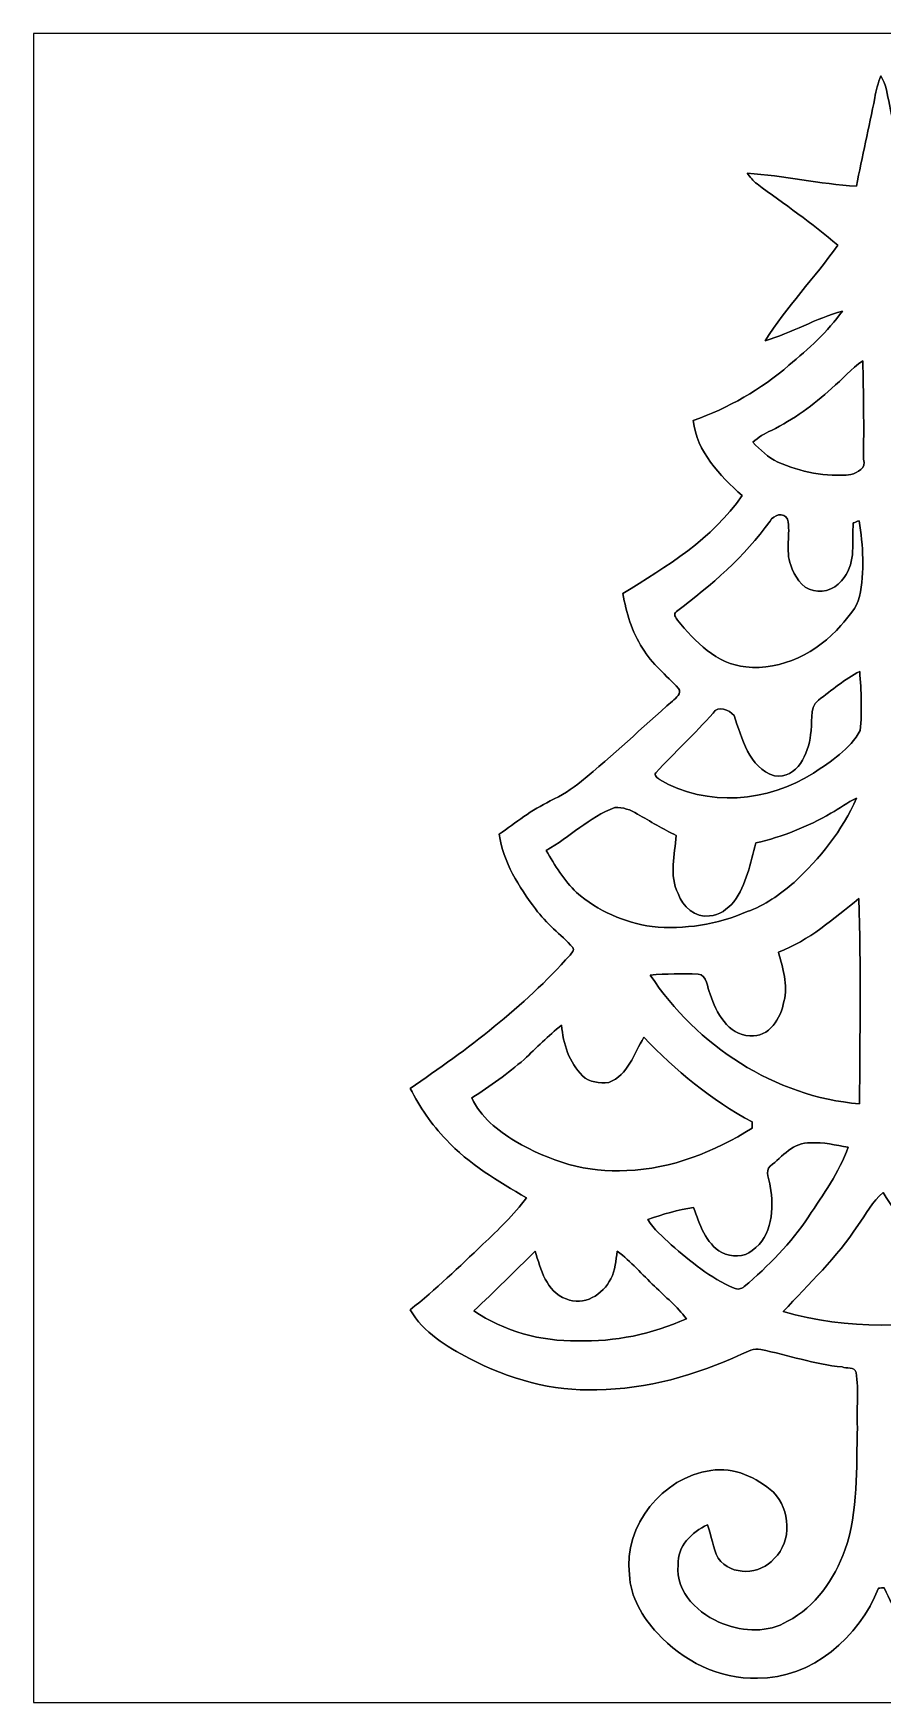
# Model space of a CAD drawing. Header units: centimetres. Extents: x -16.8 to 16.8, y -16.7 to 16.7.
# Drawn here: x -16.77 to 0.19, y -16.67 to 16.67 of the extents above; entities that cross this region are included whole.
import ezdxf

# ---------------------------------------------------------------- set-up
doc = ezdxf.new("R2010")
doc.units = ezdxf.units.CM
doc.header["$MEASUREMENT"] = 0
doc.layers.add('Layer 1', color=7, linetype='Continuous')

msp = doc.modelspace()

# ---------------------------------------------------------------- linework, layer by layer
at = {"layer": 'Layer 1', "color": 7}
for points, knots in [([(-16.77458, 16.66875), (-16.77458, 16.66875), (16.77458, 16.66875), (16.77458, 16.66875), (16.77458, 16.66875), (16.77458, 16.66875), (16.77458, -16.66875), (16.77458, -16.66875), (16.77458, -16.66875), (16.77458, -16.66875), (-16.77458, -16.66875), (-16.77458, -16.66875), (-16.77458, -16.66875), (-16.77458, -16.66875), (-16.77458, 16.66875), (-16.77458, 16.66875), (-16.77458, 16.66875), (-16.77458, 16.66875), (-16.77458, 16.66875), (-16.77458, 16.66875)], [0, 0, 0, 0, 0.16666667, 0.16666667, 0.16666667, 0.16666667, 0.33333333, 0.33333333, 0.33333333, 0.33333333, 0.5, 0.5, 0.5, 0.5, 0.66666667, 0.66666667, 0.66666667, 0.66666667, 1, 1, 1, 1]), ([(0.15028, 15.82173), (0.09772, 15.6785), (0.05891, 15.53034), (0.0321, 15.38005), (0.0321, 15.38005), (-0.08643, 14.79127), (-0.21661, 14.2046), (-0.33584, 13.61581), (-0.33584, 13.61581), (-1.06574, 13.65991), (-1.78435, 13.82924), (-2.51531, 13.87651), (-2.51531, 13.87651), (-2.45851, 13.79784), (-2.39783, 13.72094), (-2.31987, 13.66202), (-2.31987, 13.66202), (-1.77588, 13.26303), (-1.22273, 12.87498), (-0.70591, 12.44106), (-0.70591, 12.44106), (-1.16981, 11.78877), (-1.72791, 11.20422), (-2.15865, 10.52901), (-2.15865, 10.52901), (-1.62807, 10.6867), (-1.14476, 10.97386), (-0.61278, 11.12414), (-0.61278, 11.12414), (-0.90981, 10.70963), (-1.29046, 10.36532), (-1.68169, 10.04217), (-1.68169, 10.04217), (-2.24084, 9.55569), (-2.8956, 9.18633), (-3.59269, 8.93727), (-3.59269, 8.93727), (-3.52425, 8.30862), (-3.06564, 7.83837), (-2.61691, 7.44044), (-2.61691, 7.44044), (-3.21381, 6.57401), (-4.12256, 6.01804), (-5.00239, 5.48146), (-5.00239, 5.48146), (-4.92407, 5.10117), (-4.82706, 4.71629), (-4.60446, 4.39138), (-4.60446, 4.39138), (-4.42701, 4.07353), (-4.12962, 3.85339), (-3.89114, 3.58775), (-3.89114, 3.58775), (-3.81, 3.48544), (-3.94123, 3.40007), (-4.00579, 3.33481), (-4.00579, 3.33481), (-4.61821, 2.80741), (-5.19677, 2.24049), (-5.82824, 1.73496), (-5.82824, 1.73496), (-6.01839, 1.57656), (-6.23006, 1.44533), (-6.45336, 1.33914), (-6.45336, 1.33914), (-6.81814, 1.15958), (-7.14022, 0.90911), (-7.47007, 0.67416), (-7.47007, 0.67416), (-7.38999, 0.11571), (-7.07813, -0.37712), (-6.74476, -0.8188), (-6.74476, -0.8188), (-6.53203, -1.10808), (-6.2417, -1.32503), (-5.99934, -1.58715), (-5.99934, -1.58715), (-5.95559, -1.64465), (-6.02721, -1.69369), (-6.05578, -1.73884), (-6.05578, -1.73884), (-6.979, -2.78165), (-8.10225, -3.62162), (-9.24842, -4.40196), (-9.24842, -4.40196), (-9.0551, -4.77202), (-8.82227, -5.1248), (-8.52911, -5.42466), (-8.52911, -5.42466), (-8.07438, -5.91361), (-7.49512, -6.25757), (-6.9215, -6.58777), (-6.9215, -6.58777), (-7.18749, -6.91938), (-7.48101, -7.22877), (-7.79639, -7.51417), (-7.79639, -7.51417), (-8.26558, -7.96607), (-8.73901, -8.41516), (-9.24736, -8.82332), (-9.24736, -8.82332), (-8.98525, -9.27911), (-8.51888, -9.55887), (-8.06485, -9.79558), (-8.06485, -9.79558), (-7.28627, -10.20974), (-6.40609, -10.45069), (-5.52062, -10.42141), (-5.52062, -10.42141), (-4.51767, -10.41153), (-3.5366, -10.13001), (-2.63243, -9.70915), (-2.63243, -9.70915), (-2.51178, -9.65588), (-2.38231, -9.58462), (-2.24578, -9.61566), (-2.24578, -9.61566), (-1.70145, -9.72608), (-1.17263, -9.91376), (-0.6163, -9.96527), (-0.6163, -9.96527), (-0.54892, -10.00231), (-0.3616, -9.95362), (-0.3429, -10.07604), (-0.3429, -10.07604), (-0.28152, -10.43799), (-0.33584, -10.80523), (-0.31468, -11.16965), (-0.31468, -11.16965), (-0.33973, -11.99092), (-0.29104, -12.8337), (-0.56339, -13.62216), (-0.56339, -13.62216), (-0.78387, -14.20036), (-1.143, -14.75634), (-1.71238, -15.04244), (-1.71238, -15.04244), (-2.09691, -15.28057), (-2.58445, -15.24952), (-2.99473, -15.09748), (-2.99473, -15.09748), (-3.46922, -14.91791), (-3.95887, -14.47024), (-3.89467, -13.91814), (-3.89467, -13.91814), (-3.92007, -13.54667), (-3.62021, -13.26444), (-3.31047, -13.11628), (-3.31047, -13.11628), (-3.22157, -13.33253), (-3.21098, -13.57983), (-3.09421, -13.78444), (-3.09421, -13.78444), (-2.82857, -14.15027), (-2.25601, -14.1164), (-1.97591, -13.79255), (-1.97591, -13.79255), (-1.62031, -13.44119), (-1.65029, -12.81712), (-1.99108, -12.46858), (-1.99108, -12.46858), (-2.32692, -12.17154), (-2.78201, -11.95564), (-3.23991, -12.03396), (-3.23991, -12.03396), (-4.21005, -12.16237), (-4.98687, -13.13533), (-4.86798, -14.11287), (-4.86798, -14.11287), (-4.85175, -14.55984), (-4.60622, -14.96201), (-4.31059, -15.28233), (-4.31059, -15.28233), (-3.804, -15.83725), (-3.07375, -16.20696), (-2.31069, -16.17874), (-2.31069, -16.17874), (-1.2192, -16.19179), (-0.2794, -15.36171), (0.10689, -14.38381), (0.10689, -14.38381), (0.14499, -14.38063), (0.18344, -14.37816), (0.22225, -14.37605), (0.22225, -14.37605), (0.42086, -14.8269), (0.68545, -15.26434), (1.07632, -15.57443), (1.07632, -15.57443), (1.51624, -15.94556), (2.07716, -16.20696), (2.66347, -16.17874), (2.66347, -16.17874), (3.67171, -16.1985), (4.62844, -15.55503), (5.07047, -14.66356), (5.07047, -14.66356), (5.30437, -14.15415), (5.24651, -13.55408), (5.00239, -13.05983), (5.00239, -13.05983), (4.63585, -12.36804), (3.79906, -11.85439), (3.0099, -12.07347), (3.0099, -12.07347), (2.70051, -12.1733), (2.39854, -12.34475), (2.21474, -12.62133), (2.21474, -12.62133), (1.93675, -12.98963), (2.03518, -13.55654), (2.37208, -13.85499), (2.37208, -13.85499), (2.61267, -14.09418), (3.0286, -14.11711), (3.30094, -13.91991), (3.30094, -13.91991), (3.55, -13.716), (3.52496, -13.37769), (3.66289, -13.11381), (3.66289, -13.11381), (3.85939, -13.26056), (4.07599, -13.40132), (4.18465, -13.63098), (4.18465, -13.63098), (4.29613, -13.84935), (4.25768, -14.11393), (4.17407, -14.33583), (4.17407, -14.33583), (3.89396, -14.92567), (3.19299, -15.29856), (2.54564, -15.20155), (2.54564, -15.20155), (1.98543, -15.13734), (1.51024, -14.73341), (1.22449, -14.26457), (1.22449, -14.26457), (0.8703, -13.72482), (0.6985, -13.07924), (0.68263, -12.43683), (0.68263, -12.43683), (0.66111, -11.67271), (0.62512, -10.90577), (0.66851, -10.14201), (0.66851, -10.14201), (0.68651, -9.9374), (0.95638, -9.97162), (1.09396, -9.9381), (1.09396, -9.9381), (1.58503, -9.88801), (2.05105, -9.71585), (2.53506, -9.62907), (2.53506, -9.62907), (2.83281, -9.59273), (3.08963, -9.77441), (3.35633, -9.87354), (3.35633, -9.87354), (4.84011, -10.5343), (6.61917, -10.65001), (8.10542, -9.9374), (8.10542, -9.9374), (8.6233, -9.67176), (9.18351, -9.42058), (9.52747, -8.92881), (9.52747, -8.92881), (9.57439, -8.79299), (9.44986, -8.72772), (9.37507, -8.65223), (9.37507, -8.65223), (8.90446, -8.26664), (8.46173, -7.84931), (8.03381, -7.41786), (8.03381, -7.41786), (7.76817, -7.14587), (7.47042, -6.89575), (7.26546, -6.5719), (7.26546, -6.5719), (7.7664, -6.32954), (8.21267, -5.99193), (8.64552, -5.64621), (8.64552, -5.64621), (9.0237, -5.28496), (9.37719, -4.87292), (9.56698, -4.37903), (9.56698, -4.37903), (8.42081, -3.63573), (7.33284, -2.78589), (6.41773, -1.76706), (6.41773, -1.76706), (6.37258, -1.71485), (6.32354, -1.65241), (6.33483, -1.57868), (6.33483, -1.57868), (6.44419, -1.43933), (6.59906, -1.34408), (6.7243, -1.22026), (6.7243, -1.22026), (7.24253, -0.7045), (7.63658, -0.06138), (7.8292, 0.64558), (7.8292, 0.64558), (7.50641, 0.88653), (7.1882, 1.14018), (6.82343, 1.31692), (6.82343, 1.31692), (6.24417, 1.58221), (5.78661, 2.04117), (5.31671, 2.45921), (5.31671, 2.45921), (4.93395, 2.81799), (4.52967, 3.15242), (4.15396, 3.51861), (4.15396, 3.51861), (4.7431, 4.0326), (5.27085, 4.69829), (5.32553, 5.50862), (5.32553, 5.50862), (4.45417, 6.02015), (3.53942, 6.56272), (2.97886, 7.42985), (2.97886, 7.42985), (3.10056, 7.61859), (3.29706, 7.747), (3.43888, 7.92057), (3.43888, 7.92057), (3.70558, 8.19503), (3.87667, 8.55874), (3.91619, 8.93974), (3.91619, 8.93974), (3.10656, 9.2262), (2.36467, 9.68869), (1.7399, 10.27747), (1.7399, 10.27747), (1.44992, 10.56217), (1.13489, 10.83098), (0.90876, 11.17212), (0.90876, 11.17212), (1.4478, 11.01443), (1.92687, 10.69763), (2.47086, 10.5537), (2.47086, 10.5537), (2.16676, 11.06734), (1.74978, 11.50056), (1.39347, 11.97645), (1.39347, 11.97645), (1.29293, 12.13908), (1.10984, 12.26644), (1.0735, 12.46364), (1.0735, 12.46364), (1.19274, 12.60898), (1.36278, 12.69965), (1.50777, 12.81536), (1.50777, 12.81536), (1.95721, 13.15614), (2.44546, 13.45494), (2.83316, 13.87016), (2.83316, 13.87016), (2.10679, 13.81407), (1.39136, 13.63592), (0.66252, 13.62287), (0.66252, 13.62287), (0.56586, 14.16685), (0.43321, 14.70378), (0.32808, 15.246), (0.32808, 15.246), (0.27834, 15.43932), (0.2667, 15.65275), (0.15028, 15.82173)], [0, 0, 0, 0, 0.01075269, 0.01075269, 0.01075269, 0.01075269, 0.02150538, 0.02150538, 0.02150538, 0.02150538, 0.03225806, 0.03225806, 0.03225806, 0.03225806, 0.04301075, 0.04301075, 0.04301075, 0.04301075, 0.05376344, 0.05376344, 0.05376344, 0.05376344, 0.06451613, 0.06451613, 0.06451613, 0.06451613, 0.07526882, 0.07526882, 0.07526882, 0.07526882, 0.08602151, 0.08602151, 0.08602151, 0.08602151, 0.09677419, 0.09677419, 0.09677419, 0.09677419, 0.10752688, 0.10752688, 0.10752688, 0.10752688, 0.11827957, 0.11827957, 0.11827957, 0.11827957, 0.12903226, 0.12903226, 0.12903226, 0.12903226, 0.13978495, 0.13978495, 0.13978495, 0.13978495, 0.15053763, 0.15053763, 0.15053763, 0.15053763, 0.16129032, 0.16129032, 0.16129032, 0.16129032, 0.17204301, 0.17204301, 0.17204301, 0.17204301, 0.1827957, 0.1827957, 0.1827957, 0.1827957, 0.19354839, 0.19354839, 0.19354839, 0.19354839, 0.20430108, 0.20430108, 0.20430108, 0.20430108, 0.21505376, 0.21505376, 0.21505376, 0.21505376, 0.22580645, 0.22580645, 0.22580645, 0.22580645, 0.23655914, 0.23655914, 0.23655914, 0.23655914, 0.24731183, 0.24731183, 0.24731183, 0.24731183, 0.25806452, 0.25806452, 0.25806452, 0.25806452, 0.2688172, 0.2688172, 0.2688172, 0.2688172, 0.27956989, 0.27956989, 0.27956989, 0.27956989, 0.29032258, 0.29032258, 0.29032258, 0.29032258, 0.30107527, 0.30107527, 0.30107527, 0.30107527, 0.31182796, 0.31182796, 0.31182796, 0.31182796, 0.32258065, 0.32258065, 0.32258065, 0.32258065, 0.33333333, 0.33333333, 0.33333333, 0.33333333, 0.34408602, 0.34408602, 0.34408602, 0.34408602, 0.35483871, 0.35483871, 0.35483871, 0.35483871, 0.3655914, 0.3655914, 0.3655914, 0.3655914, 0.37634409, 0.37634409, 0.37634409, 0.37634409, 0.38709677, 0.38709677, 0.38709677, 0.38709677, 0.39784946, 0.39784946, 0.39784946, 0.39784946, 0.40860215, 0.40860215, 0.40860215, 0.40860215, 0.41935484, 0.41935484, 0.41935484, 0.41935484, 0.43010753, 0.43010753, 0.43010753, 0.43010753, 0.44086022, 0.44086022, 0.44086022, 0.44086022, 0.4516129, 0.4516129, 0.4516129, 0.4516129, 0.46236559, 0.46236559, 0.46236559, 0.46236559, 0.47311828, 0.47311828, 0.47311828, 0.47311828, 0.48387097, 0.48387097, 0.48387097, 0.48387097, 0.49462366, 0.49462366, 0.49462366, 0.49462366, 0.50537634, 0.50537634, 0.50537634, 0.50537634, 0.51612903, 0.51612903, 0.51612903, 0.51612903, 0.52688172, 0.52688172, 0.52688172, 0.52688172, 0.53763441, 0.53763441, 0.53763441, 0.53763441, 0.5483871, 0.5483871, 0.5483871, 0.5483871, 0.55913978, 0.55913978, 0.55913978, 0.55913978, 0.56989247, 0.56989247, 0.56989247, 0.56989247, 0.58064516, 0.58064516, 0.58064516, 0.58064516, 0.59139785, 0.59139785, 0.59139785, 0.59139785, 0.60215054, 0.60215054, 0.60215054, 0.60215054, 0.61290323, 0.61290323, 0.61290323, 0.61290323, 0.62365591, 0.62365591, 0.62365591, 0.62365591, 0.6344086, 0.6344086, 0.6344086, 0.6344086, 0.64516129, 0.64516129, 0.64516129, 0.64516129, 0.65591398, 0.65591398, 0.65591398, 0.65591398, 0.66666667, 0.66666667, 0.66666667, 0.66666667, 0.67741935, 0.67741935, 0.67741935, 0.67741935, 0.68817204, 0.68817204, 0.68817204, 0.68817204, 0.69892473, 0.69892473, 0.69892473, 0.69892473, 0.70967742, 0.70967742, 0.70967742, 0.70967742, 0.72043011, 0.72043011, 0.72043011, 0.72043011, 0.7311828, 0.7311828, 0.7311828, 0.7311828, 0.74193548, 0.74193548, 0.74193548, 0.74193548, 0.75268817, 0.75268817, 0.75268817, 0.75268817, 0.76344086, 0.76344086, 0.76344086, 0.76344086, 0.77419355, 0.77419355, 0.77419355, 0.77419355, 0.78494624, 0.78494624, 0.78494624, 0.78494624, 0.79569892, 0.79569892, 0.79569892, 0.79569892, 0.80645161, 0.80645161, 0.80645161, 0.80645161, 0.8172043, 0.8172043, 0.8172043, 0.8172043, 0.82795699, 0.82795699, 0.82795699, 0.82795699, 0.83870968, 0.83870968, 0.83870968, 0.83870968, 0.84946237, 0.84946237, 0.84946237, 0.84946237, 0.86021505, 0.86021505, 0.86021505, 0.86021505, 0.87096774, 0.87096774, 0.87096774, 0.87096774, 0.88172043, 0.88172043, 0.88172043, 0.88172043, 0.89247312, 0.89247312, 0.89247312, 0.89247312, 0.90322581, 0.90322581, 0.90322581, 0.90322581, 0.91397849, 0.91397849, 0.91397849, 0.91397849, 0.92473118, 0.92473118, 0.92473118, 0.92473118, 0.93548387, 0.93548387, 0.93548387, 0.93548387, 0.94623656, 0.94623656, 0.94623656, 0.94623656, 0.95698925, 0.95698925, 0.95698925, 0.95698925, 0.96774194, 0.96774194, 0.96774194, 0.96774194, 0.97849462, 0.97849462, 0.97849462, 0.97849462, 1, 1, 1, 1]), ([(-0.83044, 9.57933), (-0.61842, 9.75889), (-0.43568, 9.97267), (-0.20673, 10.13178), (-0.20673, 10.13178), (-0.19156, 9.47667), (-0.18344, 8.82086), (-0.19509, 8.16539), (-0.19509, 8.16539), (-0.12171, 7.97948), (-0.31609, 7.89834), (-0.44662, 7.85671), (-0.44662, 7.85671), (-0.94509, 7.80556), (-1.44992, 7.9061), (-1.90571, 8.10789), (-1.90571, 8.10789), (-2.1015, 8.19714), (-2.25284, 8.35625), (-2.40559, 8.50336), (-2.40559, 8.50336), (-2.29694, 8.60531), (-2.16535, 8.67586), (-2.03129, 8.73831), (-2.03129, 8.73831), (-1.59032, 8.95526), (-1.19309, 9.24948), (-0.83044, 9.57933)], [0, 0, 0, 0, 0.125, 0.125, 0.125, 0.125, 0.25, 0.25, 0.25, 0.25, 0.375, 0.375, 0.375, 0.375, 0.5, 0.5, 0.5, 0.5, 0.625, 0.625, 0.625, 0.625, 0.75, 0.75, 0.75, 0.75, 1, 1, 1, 1]), ([(-2.06058, 6.92926), (-1.99214, 7.05309), (-1.78611, 7.11659), (-1.70991, 6.96877), (-1.70991, 6.96877), (-1.64359, 6.66679), (-1.75824, 6.344), (-1.64712, 6.04591), (-1.64712, 6.04591), (-1.56916, 5.8353), (-1.4351, 5.588), (-1.1938, 5.54249), (-1.1938, 5.54249), (-0.96097, 5.48111), (-0.70556, 5.60352), (-0.58244, 5.80319), (-0.58244, 5.80319), (-0.33761, 6.10941), (-0.43039, 6.53027), (-0.39758, 6.89046), (-0.39758, 6.89046), (-0.35948, 6.90562), (-0.32103, 6.92079), (-0.28258, 6.93561), (-0.28258, 6.93561), (-0.19473, 6.43608), (-0.17392, 5.91926), (-0.2727, 5.41902), (-0.2727, 5.41902), (-0.32667, 5.19218), (-0.49883, 5.01685), (-0.64523, 4.84329), (-0.64523, 4.84329), (-1.10772, 4.2986), (-1.82351, 3.94229), (-2.54635, 4.01496), (-2.54635, 4.01496), (-3.12596, 4.07423), (-3.55988, 4.52085), (-3.91019, 4.94665), (-3.91019, 4.94665), (-3.94441, 4.99569), (-4.00085, 5.08353), (-3.92536, 5.12198), (-3.92536, 5.12198), (-3.23568, 5.64762), (-2.56469, 6.2163), (-2.06058, 6.92926)], [0, 0, 0, 0, 0.07692308, 0.07692308, 0.07692308, 0.07692308, 0.15384615, 0.15384615, 0.15384615, 0.15384615, 0.23076923, 0.23076923, 0.23076923, 0.23076923, 0.30769231, 0.30769231, 0.30769231, 0.30769231, 0.38461538, 0.38461538, 0.38461538, 0.38461538, 0.46153846, 0.46153846, 0.46153846, 0.46153846, 0.53846154, 0.53846154, 0.53846154, 0.53846154, 0.61538462, 0.61538462, 0.61538462, 0.61538462, 0.69230769, 0.69230769, 0.69230769, 0.69230769, 0.76923077, 0.76923077, 0.76923077, 0.76923077, 0.84615385, 0.84615385, 0.84615385, 0.84615385, 1, 1, 1, 1]), ([(-1.09538, 3.35139), (-0.82938, 3.55529), (-0.56444, 3.76626), (-0.26988, 3.92747), (-0.26988, 3.92747), (-0.23989, 3.53624), (-0.21908, 3.13902), (-0.25788, 2.74814), (-0.25788, 2.74814), (-0.46426, 2.37067), (-0.84455, 2.13219), (-1.19027, 1.89618), (-1.19027, 1.89618), (-2.09621, 1.3148), (-3.32423, 1.20897), (-4.26649, 1.76636), (-4.26649, 1.76636), (-4.30742, 1.79388), (-4.3882, 1.85103), (-4.34058, 1.90359), (-4.34058, 1.90359), (-3.97016, 2.30999), (-3.56129, 2.68005), (-3.19723, 3.0928), (-3.19723, 3.0928), (-3.10233, 3.25755), (-2.87161, 3.16089), (-2.77989, 3.04694), (-2.77989, 3.04694), (-2.62431, 2.60138), (-2.48497, 1.99954), (-1.97203, 1.83868), (-1.97203, 1.83868), (-1.5113, 1.77341), (-1.29293, 2.28812), (-1.25095, 2.66136), (-1.25095, 2.66136), (-1.19662, 2.88643), (-1.29575, 3.18382), (-1.09538, 3.35139)], [0, 0, 0, 0, 0.09090909, 0.09090909, 0.09090909, 0.09090909, 0.18181818, 0.18181818, 0.18181818, 0.18181818, 0.27272727, 0.27272727, 0.27272727, 0.27272727, 0.36363636, 0.36363636, 0.36363636, 0.36363636, 0.45454545, 0.45454545, 0.45454545, 0.45454545, 0.54545455, 0.54545455, 0.54545455, 0.54545455, 0.63636364, 0.63636364, 0.63636364, 0.63636364, 0.72727273, 0.72727273, 0.72727273, 0.72727273, 0.81818182, 0.81818182, 0.81818182, 0.81818182, 1, 1, 1, 1]), ([(-0.84384, 1.09255), (-0.67345, 1.19309), (-0.51364, 1.31374), (-0.33091, 1.39312), (-0.33091, 1.39312), (-0.61383, 0.74859), (-1.06786, 0.18874), (-1.58115, -0.28822), (-1.58115, -0.28822), (-1.86337, -0.52564), (-2.16359, -0.75389), (-2.51813, -0.87101), (-2.51813, -0.87101), (-3.1115, -1.13489), (-3.77155, -1.22978), (-4.41678, -1.17122), (-4.41678, -1.17122), (-4.96852, -1.08903), (-5.50122, -0.8576), (-5.9242, -0.49177), (-5.9242, -0.49177), (-6.17608, -0.25083), (-6.35776, 0.05115), (-6.53027, 0.35066), (-6.53027, 0.35066), (-6.06143, 0.61736), (-5.67196, 1.01494), (-5.16079, 1.2065), (-5.16079, 1.2065), (-4.99921, 1.21708), (-4.84293, 1.16276), (-4.70782, 1.07844), (-4.70782, 1.07844), (-4.45347, 0.92781), (-4.19629, 0.78211), (-3.93277, 0.64805), (-3.93277, 0.64805), (-3.96487, 0.26458), (-4.07776, -0.14711), (-3.89784, -0.51153), (-3.89784, -0.51153), (-3.80753, -0.76976), (-3.55988, -0.99907), (-3.26813, -0.95779), (-3.26813, -0.95779), (-3.06917, -0.95568), (-2.91148, -0.81104), (-2.78236, -0.67557), (-2.78236, -0.67557), (-2.53365, -0.32985), (-2.4511, 0.09701), (-2.34068, 0.50024), (-2.34068, 0.50024), (-1.81469, 0.62054), (-1.31269, 0.82726), (-0.84384, 1.09255)], [0, 0, 0, 0, 0.06666667, 0.06666667, 0.06666667, 0.06666667, 0.13333333, 0.13333333, 0.13333333, 0.13333333, 0.2, 0.2, 0.2, 0.2, 0.26666667, 0.26666667, 0.26666667, 0.26666667, 0.33333333, 0.33333333, 0.33333333, 0.33333333, 0.4, 0.4, 0.4, 0.4, 0.46666667, 0.46666667, 0.46666667, 0.46666667, 0.53333333, 0.53333333, 0.53333333, 0.53333333, 0.6, 0.6, 0.6, 0.6, 0.66666667, 0.66666667, 0.66666667, 0.66666667, 0.73333333, 0.73333333, 0.73333333, 0.73333333, 0.8, 0.8, 0.8, 0.8, 0.86666667, 0.86666667, 0.86666667, 0.86666667, 1, 1, 1, 1]), ([(-1.89159, -1.67958), (-1.27988, -1.44992), (-0.79022, -1.01247), (-0.28751, -0.61101), (-0.28751, -0.61101), (-0.24306, -1.97626), (-0.26423, -3.34363), (-0.27376, -4.70958), (-0.27376, -4.70958), (-1.9685, -4.56812), (-3.52637, -3.54577), (-4.45241, -2.13889), (-4.45241, -2.13889), (-4.13561, -2.11243), (-3.81564, -2.10573), (-3.49814, -2.11914), (-3.49814, -2.11914), (-3.30482, -2.13325), (-3.32493, -2.39642), (-3.25543, -2.52201), (-3.25543, -2.52201), (-3.13761, -2.89278), (-2.9016, -3.32775), (-2.46274, -3.35245), (-2.46274, -3.35245), (-2.08033, -3.38773), (-1.83868, -2.99755), (-1.78223, -2.66418), (-1.78223, -2.66418), (-1.69016, -2.33186), (-1.8094, -2.00025), (-1.89159, -1.67958)], [0, 0, 0, 0, 0.11111111, 0.11111111, 0.11111111, 0.11111111, 0.22222222, 0.22222222, 0.22222222, 0.22222222, 0.33333333, 0.33333333, 0.33333333, 0.33333333, 0.44444444, 0.44444444, 0.44444444, 0.44444444, 0.55555556, 0.55555556, 0.55555556, 0.55555556, 0.66666667, 0.66666667, 0.66666667, 0.66666667, 0.77777778, 0.77777778, 0.77777778, 0.77777778, 1, 1, 1, 1]), ([(-6.97371, -3.82129), (-6.72465, -3.59445), (-6.49323, -3.3468), (-6.22547, -3.14113), (-6.22547, -3.14113), (-6.1909, -3.50696), (-6.07342, -3.88585), (-5.80708, -4.14973), (-5.80708, -4.14973), (-5.66984, -4.28484), (-5.46418, -4.30036), (-5.28144, -4.28413), (-5.28144, -4.28413), (-4.89303, -4.1342), (-4.7752, -3.70981), (-4.58223, -3.38173), (-4.58223, -3.38173), (-3.94511, -4.04213), (-3.2325, -4.63726), (-2.42006, -5.07118), (-2.42006, -5.07118), (-2.4197, -5.11316), (-2.419, -5.15549), (-2.41829, -5.19818), (-2.41829, -5.19818), (-3.175, -5.66103), (-4.02343, -6.01768), (-4.92231, -6.04061), (-4.92231, -6.04061), (-5.70653, -6.10129), (-6.47947, -5.84906), (-7.14939, -5.45712), (-7.14939, -5.45712), (-7.499, -5.24193), (-7.84754, -4.97769), (-8.0137, -4.58964), (-8.0137, -4.58964), (-7.64999, -4.35751), (-7.2965, -4.1081), (-6.97371, -3.82129)], [0, 0, 0, 0, 0.09090909, 0.09090909, 0.09090909, 0.09090909, 0.18181818, 0.18181818, 0.18181818, 0.18181818, 0.27272727, 0.27272727, 0.27272727, 0.27272727, 0.36363636, 0.36363636, 0.36363636, 0.36363636, 0.45454545, 0.45454545, 0.45454545, 0.45454545, 0.54545455, 0.54545455, 0.54545455, 0.54545455, 0.63636364, 0.63636364, 0.63636364, 0.63636364, 0.72727273, 0.72727273, 0.72727273, 0.72727273, 0.81818182, 0.81818182, 0.81818182, 0.81818182, 1, 1, 1, 1]), ([(-2.05458, -5.95524), (-1.81822, -5.76368), (-1.59032, -5.46841), (-1.25166, -5.49134), (-1.25166, -5.49134), (-0.9966, -5.47017), (-0.74683, -5.53544), (-0.49706, -5.57742), (-0.49706, -5.57742), (-0.67839, -6.08118), (-1.00048, -6.52039), (-1.29011, -6.9656), (-1.29011, -6.9656), (-1.64218, -7.49547), (-2.09338, -7.94914), (-2.57528, -8.36048), (-2.57528, -8.36048), (-2.63208, -8.40881), (-2.71145, -8.42398), (-2.77954, -8.39082), (-2.77954, -8.39082), (-3.25049, -8.18938), (-3.65054, -7.85918), (-4.03225, -7.52475), (-4.03225, -7.52475), (-4.20088, -7.36917), (-4.38679, -7.22136), (-4.49792, -7.01675), (-4.49792, -7.01675), (-4.20053, -6.91586), (-3.89784, -6.82696), (-3.58669, -6.78145), (-3.58669, -6.78145), (-3.46992, -7.112), (-3.3468, -7.49371), (-3.02507, -7.68209), (-3.02507, -7.68209), (-2.83528, -7.76676), (-2.57845, -7.78933), (-2.41547, -7.63834), (-2.41547, -7.63834), (-2.00978, -7.35789), (-1.97803, -6.79732), (-2.05669, -6.35459), (-2.05669, -6.35459), (-2.05987, -6.23147), (-2.17276, -6.06037), (-2.05458, -5.95524)], [0, 0, 0, 0, 0.07692308, 0.07692308, 0.07692308, 0.07692308, 0.15384615, 0.15384615, 0.15384615, 0.15384615, 0.23076923, 0.23076923, 0.23076923, 0.23076923, 0.30769231, 0.30769231, 0.30769231, 0.30769231, 0.38461538, 0.38461538, 0.38461538, 0.38461538, 0.46153846, 0.46153846, 0.46153846, 0.46153846, 0.53846154, 0.53846154, 0.53846154, 0.53846154, 0.61538462, 0.61538462, 0.61538462, 0.61538462, 0.69230769, 0.69230769, 0.69230769, 0.69230769, 0.76923077, 0.76923077, 0.76923077, 0.76923077, 0.84615385, 0.84615385, 0.84615385, 0.84615385, 1, 1, 1, 1]), ([(-0.30551, -7.1374), (-0.14076, -6.91868), (-0.0187, -6.66009), (0.1965, -6.48406), (0.1965, -6.48406), (0.53552, -7.01181), (0.89923, -7.52651), (1.32327, -7.99042), (1.32327, -7.99042), (1.58291, -8.28534), (1.87784, -8.54851), (2.12372, -8.85578), (2.12372, -8.85578), (0.84949, -9.20538), (-0.52529, -9.22867), (-1.79776, -8.85896), (-1.79776, -8.85896), (-1.28235, -8.30192), (-0.7239, -7.77593), (-0.30551, -7.1374)], [0, 0, 0, 0, 0.16666667, 0.16666667, 0.16666667, 0.16666667, 0.33333333, 0.33333333, 0.33333333, 0.33333333, 0.5, 0.5, 0.5, 0.5, 0.66666667, 0.66666667, 0.66666667, 0.66666667, 1, 1, 1, 1]), ([(-7.97701, -8.84449), (-7.56073, -8.45467), (-7.15821, -8.05109), (-6.7504, -7.65281), (-6.7504, -7.65281), (-6.64245, -8.01405), (-6.53133, -8.45608), (-6.13516, -8.60637), (-6.13516, -8.60637), (-5.78556, -8.75912), (-5.39327, -8.52029), (-5.23875, -8.20314), (-5.23875, -8.20314), (-5.15197, -8.0324), (-5.13962, -7.83943), (-5.11069, -7.65387), (-5.11069, -7.65387), (-4.83553, -7.85601), (-4.61716, -8.12271), (-4.36527, -8.35166), (-4.36527, -8.35166), (-4.15255, -8.56686), (-3.91407, -8.75912), (-3.73098, -9.00218), (-3.73098, -9.00218), (-4.41113, -9.31157), (-5.16184, -9.46644), (-5.90938, -9.44174), (-5.90938, -9.44174), (-6.63646, -9.45868), (-7.37376, -9.2516), (-7.97701, -8.84449)], [0, 0, 0, 0, 0.11111111, 0.11111111, 0.11111111, 0.11111111, 0.22222222, 0.22222222, 0.22222222, 0.22222222, 0.33333333, 0.33333333, 0.33333333, 0.33333333, 0.44444444, 0.44444444, 0.44444444, 0.44444444, 0.55555556, 0.55555556, 0.55555556, 0.55555556, 0.66666667, 0.66666667, 0.66666667, 0.66666667, 0.77777778, 0.77777778, 0.77777778, 0.77777778, 1, 1, 1, 1])]:
    msp.add_open_spline(points, degree=3, knots=knots, dxfattribs=at)
at = {"layer": 'Layer 1', "color": 252}
for points, knots in [([(0.15028, 15.82173), (0.2667, 15.65275), (0.27834, 15.43932), (0.32808, 15.246), (0.32808, 15.246), (0.43321, 14.70378), (0.56586, 14.16685), (0.66252, 13.62287), (0.66252, 13.62287), (1.39136, 13.63592), (2.10679, 13.81407), (2.83316, 13.87016), (2.83316, 13.87016), (2.44546, 13.45494), (1.95721, 13.15614), (1.50777, 12.81536), (1.50777, 12.81536), (1.36278, 12.69965), (1.19274, 12.60898), (1.0735, 12.46364), (1.0735, 12.46364), (1.10984, 12.26644), (1.29293, 12.13908), (1.39347, 11.97645), (1.39347, 11.97645), (1.74978, 11.50056), (2.16676, 11.06734), (2.47086, 10.5537), (2.47086, 10.5537), (1.92687, 10.69763), (1.4478, 11.01443), (0.90876, 11.17212), (0.90876, 11.17212), (1.13489, 10.83098), (1.44992, 10.56217), (1.7399, 10.27747), (1.7399, 10.27747), (2.36467, 9.68869), (3.10656, 9.2262), (3.91619, 8.93974), (3.91619, 8.93974), (3.87667, 8.55874), (3.70558, 8.19503), (3.43888, 7.92057), (3.43888, 7.92057), (3.29706, 7.747), (3.10056, 7.61859), (2.97886, 7.42985), (2.97886, 7.42985), (3.53942, 6.56272), (4.45417, 6.02015), (5.32553, 5.50862), (5.32553, 5.50862), (5.27085, 4.69829), (4.7431, 4.0326), (4.15396, 3.51861), (4.15396, 3.51861), (4.52967, 3.15242), (4.93395, 2.81799), (5.31671, 2.45921), (5.31671, 2.45921), (5.78661, 2.04117), (6.24417, 1.58221), (6.82343, 1.31692), (6.82343, 1.31692), (7.1882, 1.14018), (7.50641, 0.88653), (7.8292, 0.64558), (7.8292, 0.64558), (7.63658, -0.06138), (7.24253, -0.7045), (6.7243, -1.22026), (6.7243, -1.22026), (6.59906, -1.34408), (6.44419, -1.43933), (6.33483, -1.57868), (6.33483, -1.57868), (6.32354, -1.65241), (6.37258, -1.71485), (6.41773, -1.76706), (6.41773, -1.76706), (7.33284, -2.78589), (8.42081, -3.63573), (9.56698, -4.37903), (9.56698, -4.37903), (9.37719, -4.87292), (9.0237, -5.28496), (8.64552, -5.64621), (8.64552, -5.64621), (8.21267, -5.99193), (7.7664, -6.32954), (7.26546, -6.5719), (7.26546, -6.5719), (7.47042, -6.89575), (7.76817, -7.14587), (8.03381, -7.41786), (8.03381, -7.41786), (8.46173, -7.84931), (8.90446, -8.26664), (9.37507, -8.65223), (9.37507, -8.65223), (9.44986, -8.72772), (9.57439, -8.79299), (9.52747, -8.92881), (9.52747, -8.92881), (9.18351, -9.42058), (8.6233, -9.67176), (8.10542, -9.9374), (8.10542, -9.9374), (6.61917, -10.65001), (4.84011, -10.5343), (3.35633, -9.87354), (3.35633, -9.87354), (3.08963, -9.77441), (2.83281, -9.59273), (2.53506, -9.62907), (2.53506, -9.62907), (2.05105, -9.71585), (1.58503, -9.88801), (1.09396, -9.9381), (1.09396, -9.9381), (0.95638, -9.97162), (0.68651, -9.9374), (0.66851, -10.14201), (0.66851, -10.14201), (0.62512, -10.90577), (0.66111, -11.67271), (0.68263, -12.43683), (0.68263, -12.43683), (0.6985, -13.07924), (0.8703, -13.72482), (1.22449, -14.26457), (1.22449, -14.26457), (1.51024, -14.73341), (1.98543, -15.13734), (2.54564, -15.20155), (2.54564, -15.20155), (3.19299, -15.29856), (3.89396, -14.92567), (4.17407, -14.33583), (4.17407, -14.33583), (4.25768, -14.11393), (4.29613, -13.84935), (4.18465, -13.63098), (4.18465, -13.63098), (4.07599, -13.40132), (3.85939, -13.26056), (3.66289, -13.11381), (3.66289, -13.11381), (3.52496, -13.37769), (3.55, -13.716), (3.30094, -13.91991), (3.30094, -13.91991), (3.0286, -14.11711), (2.61267, -14.09418), (2.37208, -13.85499), (2.37208, -13.85499), (2.03518, -13.55654), (1.93675, -12.98963), (2.21474, -12.62133), (2.21474, -12.62133), (2.39854, -12.34475), (2.70051, -12.1733), (3.0099, -12.07347), (3.0099, -12.07347), (3.79906, -11.85439), (4.63585, -12.36804), (5.00239, -13.05983), (5.00239, -13.05983), (5.24651, -13.55408), (5.30437, -14.15415), (5.07047, -14.66356), (5.07047, -14.66356), (4.62844, -15.55503), (3.67171, -16.1985), (2.66347, -16.17874), (2.66347, -16.17874), (2.07716, -16.20696), (1.51624, -15.94556), (1.07632, -15.57443), (1.07632, -15.57443), (0.68545, -15.26434), (0.42086, -14.8269), (0.22225, -14.37605), (0.22225, -14.37605), (0.18344, -14.37816), (0.14499, -14.38063), (0.10689, -14.38381), (0.10689, -14.38381), (-0.2794, -15.36171), (-1.2192, -16.19179), (-2.31069, -16.17874), (-2.31069, -16.17874), (-3.07375, -16.20696), (-3.804, -15.83725), (-4.31059, -15.28233), (-4.31059, -15.28233), (-4.60622, -14.96201), (-4.85175, -14.55984), (-4.86798, -14.11287), (-4.86798, -14.11287), (-4.98687, -13.13533), (-4.21005, -12.16237), (-3.23991, -12.03396), (-3.23991, -12.03396), (-2.78201, -11.95564), (-2.32692, -12.17154), (-1.99108, -12.46858), (-1.99108, -12.46858), (-1.65029, -12.81712), (-1.62031, -13.44119), (-1.97591, -13.79255), (-1.97591, -13.79255), (-2.25601, -14.1164), (-2.82857, -14.15027), (-3.09421, -13.78444), (-3.09421, -13.78444), (-3.21098, -13.57983), (-3.22157, -13.33253), (-3.31047, -13.11628), (-3.31047, -13.11628), (-3.62021, -13.26444), (-3.92007, -13.54667), (-3.89467, -13.91814), (-3.89467, -13.91814), (-3.95887, -14.47024), (-3.46922, -14.91791), (-2.99473, -15.09748), (-2.99473, -15.09748), (-2.58445, -15.24952), (-2.09691, -15.28057), (-1.71238, -15.04244), (-1.71238, -15.04244), (-1.143, -14.75634), (-0.78387, -14.20036), (-0.56339, -13.62216), (-0.56339, -13.62216), (-0.29104, -12.8337), (-0.33973, -11.99092), (-0.31468, -11.16965), (-0.31468, -11.16965), (-0.33584, -10.80523), (-0.28152, -10.43799), (-0.3429, -10.07604), (-0.3429, -10.07604), (-0.3616, -9.95362), (-0.54892, -10.00231), (-0.6163, -9.96527), (-0.6163, -9.96527), (-1.17263, -9.91376), (-1.70145, -9.72608), (-2.24578, -9.61566), (-2.24578, -9.61566), (-2.38231, -9.58462), (-2.51178, -9.65588), (-2.63243, -9.70915), (-2.63243, -9.70915), (-3.5366, -10.13001), (-4.51767, -10.41153), (-5.52062, -10.42141), (-5.52062, -10.42141), (-6.40609, -10.45069), (-7.28627, -10.20974), (-8.06485, -9.79558), (-8.06485, -9.79558), (-8.51888, -9.55887), (-8.98525, -9.27911), (-9.24736, -8.82332), (-9.24736, -8.82332), (-8.73901, -8.41516), (-8.26558, -7.96607), (-7.79639, -7.51417), (-7.79639, -7.51417), (-7.48101, -7.22877), (-7.18749, -6.91938), (-6.9215, -6.58777), (-6.9215, -6.58777), (-7.49512, -6.25757), (-8.07438, -5.91361), (-8.52911, -5.42466), (-8.52911, -5.42466), (-8.82227, -5.1248), (-9.0551, -4.77202), (-9.24842, -4.40196), (-9.24842, -4.40196), (-8.10225, -3.62162), (-6.979, -2.78165), (-6.05578, -1.73884), (-6.05578, -1.73884), (-6.02721, -1.69369), (-5.95559, -1.64465), (-5.99934, -1.58715), (-5.99934, -1.58715), (-6.2417, -1.32503), (-6.53203, -1.10808), (-6.74476, -0.8188), (-6.74476, -0.8188), (-7.07813, -0.37712), (-7.38999, 0.11571), (-7.47007, 0.67416), (-7.47007, 0.67416), (-7.14022, 0.90911), (-6.81814, 1.15958), (-6.45336, 1.33914), (-6.45336, 1.33914), (-6.23006, 1.44533), (-6.01839, 1.57656), (-5.82824, 1.73496), (-5.82824, 1.73496), (-5.19677, 2.24049), (-4.61821, 2.80741), (-4.00579, 3.33481), (-4.00579, 3.33481), (-3.94123, 3.40007), (-3.81, 3.48544), (-3.89114, 3.58775), (-3.89114, 3.58775), (-4.12962, 3.85339), (-4.42701, 4.07353), (-4.60446, 4.39138), (-4.60446, 4.39138), (-4.82706, 4.71629), (-4.92407, 5.10117), (-5.00239, 5.48146), (-5.00239, 5.48146), (-4.12256, 6.01804), (-3.21381, 6.57401), (-2.61691, 7.44044), (-2.61691, 7.44044), (-3.06564, 7.83837), (-3.52425, 8.30862), (-3.59269, 8.93727), (-3.59269, 8.93727), (-2.8956, 9.18633), (-2.24084, 9.55569), (-1.68169, 10.04217), (-1.68169, 10.04217), (-1.29046, 10.36532), (-0.90981, 10.70963), (-0.61278, 11.12414), (-0.61278, 11.12414), (-1.14476, 10.97386), (-1.62807, 10.6867), (-2.15865, 10.52901), (-2.15865, 10.52901), (-1.72791, 11.20422), (-1.16981, 11.78877), (-0.70591, 12.44106), (-0.70591, 12.44106), (-1.22273, 12.87498), (-1.77588, 13.26303), (-2.31987, 13.66202), (-2.31987, 13.66202), (-2.39783, 13.72094), (-2.45851, 13.79784), (-2.51531, 13.87651), (-2.51531, 13.87651), (-1.78435, 13.82924), (-1.06574, 13.65991), (-0.33584, 13.61581), (-0.33584, 13.61581), (-0.21661, 14.2046), (-0.08643, 14.79127), (0.0321, 15.38005), (0.0321, 15.38005), (0.05891, 15.53034), (0.09772, 15.6785), (0.15028, 15.82173), (0.15028, 15.82173), (0.15028, 15.82173), (0.15028, 15.82173), (0.15028, 15.82173)], [0, 0, 0, 0, 0.0106383, 0.0106383, 0.0106383, 0.0106383, 0.0212766, 0.0212766, 0.0212766, 0.0212766, 0.03191489, 0.03191489, 0.03191489, 0.03191489, 0.04255319, 0.04255319, 0.04255319, 0.04255319, 0.05319149, 0.05319149, 0.05319149, 0.05319149, 0.06382979, 0.06382979, 0.06382979, 0.06382979, 0.07446809, 0.07446809, 0.07446809, 0.07446809, 0.08510638, 0.08510638, 0.08510638, 0.08510638, 0.09574468, 0.09574468, 0.09574468, 0.09574468, 0.10638298, 0.10638298, 0.10638298, 0.10638298, 0.11702128, 0.11702128, 0.11702128, 0.11702128, 0.12765957, 0.12765957, 0.12765957, 0.12765957, 0.13829787, 0.13829787, 0.13829787, 0.13829787, 0.14893617, 0.14893617, 0.14893617, 0.14893617, 0.15957447, 0.15957447, 0.15957447, 0.15957447, 0.17021277, 0.17021277, 0.17021277, 0.17021277, 0.18085106, 0.18085106, 0.18085106, 0.18085106, 0.19148936, 0.19148936, 0.19148936, 0.19148936, 0.20212766, 0.20212766, 0.20212766, 0.20212766, 0.21276596, 0.21276596, 0.21276596, 0.21276596, 0.22340426, 0.22340426, 0.22340426, 0.22340426, 0.23404255, 0.23404255, 0.23404255, 0.23404255, 0.24468085, 0.24468085, 0.24468085, 0.24468085, 0.25531915, 0.25531915, 0.25531915, 0.25531915, 0.26595745, 0.26595745, 0.26595745, 0.26595745, 0.27659574, 0.27659574, 0.27659574, 0.27659574, 0.28723404, 0.28723404, 0.28723404, 0.28723404, 0.29787234, 0.29787234, 0.29787234, 0.29787234, 0.30851064, 0.30851064, 0.30851064, 0.30851064, 0.31914894, 0.31914894, 0.31914894, 0.31914894, 0.32978723, 0.32978723, 0.32978723, 0.32978723, 0.34042553, 0.34042553, 0.34042553, 0.34042553, 0.35106383, 0.35106383, 0.35106383, 0.35106383, 0.36170213, 0.36170213, 0.36170213, 0.36170213, 0.37234043, 0.37234043, 0.37234043, 0.37234043, 0.38297872, 0.38297872, 0.38297872, 0.38297872, 0.39361702, 0.39361702, 0.39361702, 0.39361702, 0.40425532, 0.40425532, 0.40425532, 0.40425532, 0.41489362, 0.41489362, 0.41489362, 0.41489362, 0.42553191, 0.42553191, 0.42553191, 0.42553191, 0.43617021, 0.43617021, 0.43617021, 0.43617021, 0.44680851, 0.44680851, 0.44680851, 0.44680851, 0.45744681, 0.45744681, 0.45744681, 0.45744681, 0.46808511, 0.46808511, 0.46808511, 0.46808511, 0.4787234, 0.4787234, 0.4787234, 0.4787234, 0.4893617, 0.4893617, 0.4893617, 0.4893617, 0.5, 0.5, 0.5, 0.5, 0.5106383, 0.5106383, 0.5106383, 0.5106383, 0.5212766, 0.5212766, 0.5212766, 0.5212766, 0.53191489, 0.53191489, 0.53191489, 0.53191489, 0.54255319, 0.54255319, 0.54255319, 0.54255319, 0.55319149, 0.55319149, 0.55319149, 0.55319149, 0.56382979, 0.56382979, 0.56382979, 0.56382979, 0.57446809, 0.57446809, 0.57446809, 0.57446809, 0.58510638, 0.58510638, 0.58510638, 0.58510638, 0.59574468, 0.59574468, 0.59574468, 0.59574468, 0.60638298, 0.60638298, 0.60638298, 0.60638298, 0.61702128, 0.61702128, 0.61702128, 0.61702128, 0.62765957, 0.62765957, 0.62765957, 0.62765957, 0.63829787, 0.63829787, 0.63829787, 0.63829787, 0.64893617, 0.64893617, 0.64893617, 0.64893617, 0.65957447, 0.65957447, 0.65957447, 0.65957447, 0.67021277, 0.67021277, 0.67021277, 0.67021277, 0.68085106, 0.68085106, 0.68085106, 0.68085106, 0.69148936, 0.69148936, 0.69148936, 0.69148936, 0.70212766, 0.70212766, 0.70212766, 0.70212766, 0.71276596, 0.71276596, 0.71276596, 0.71276596, 0.72340426, 0.72340426, 0.72340426, 0.72340426, 0.73404255, 0.73404255, 0.73404255, 0.73404255, 0.74468085, 0.74468085, 0.74468085, 0.74468085, 0.75531915, 0.75531915, 0.75531915, 0.75531915, 0.76595745, 0.76595745, 0.76595745, 0.76595745, 0.77659574, 0.77659574, 0.77659574, 0.77659574, 0.78723404, 0.78723404, 0.78723404, 0.78723404, 0.79787234, 0.79787234, 0.79787234, 0.79787234, 0.80851064, 0.80851064, 0.80851064, 0.80851064, 0.81914894, 0.81914894, 0.81914894, 0.81914894, 0.82978723, 0.82978723, 0.82978723, 0.82978723, 0.84042553, 0.84042553, 0.84042553, 0.84042553, 0.85106383, 0.85106383, 0.85106383, 0.85106383, 0.86170213, 0.86170213, 0.86170213, 0.86170213, 0.87234043, 0.87234043, 0.87234043, 0.87234043, 0.88297872, 0.88297872, 0.88297872, 0.88297872, 0.89361702, 0.89361702, 0.89361702, 0.89361702, 0.90425532, 0.90425532, 0.90425532, 0.90425532, 0.91489362, 0.91489362, 0.91489362, 0.91489362, 0.92553191, 0.92553191, 0.92553191, 0.92553191, 0.93617021, 0.93617021, 0.93617021, 0.93617021, 0.94680851, 0.94680851, 0.94680851, 0.94680851, 0.95744681, 0.95744681, 0.95744681, 0.95744681, 0.96808511, 0.96808511, 0.96808511, 0.96808511, 0.9787234, 0.9787234, 0.9787234, 0.9787234, 1, 1, 1, 1]), ([(-0.83044, 9.57933), (-1.19309, 9.24948), (-1.59032, 8.95526), (-2.03129, 8.73831), (-2.03129, 8.73831), (-2.16535, 8.67586), (-2.29694, 8.60531), (-2.40559, 8.50336), (-2.40559, 8.50336), (-2.25284, 8.35625), (-2.1015, 8.19714), (-1.90571, 8.10789), (-1.90571, 8.10789), (-1.44992, 7.9061), (-0.94509, 7.80556), (-0.44662, 7.85671), (-0.44662, 7.85671), (-0.31609, 7.89834), (-0.12171, 7.97948), (-0.19509, 8.16539), (-0.19509, 8.16539), (-0.18344, 8.82086), (-0.19156, 9.47667), (-0.20673, 10.13178), (-0.20673, 10.13178), (-0.43568, 9.97267), (-0.61842, 9.75889), (-0.83044, 9.57933), (-0.83044, 9.57933), (-0.83044, 9.57933), (-0.83044, 9.57933), (-0.83044, 9.57933)], [0, 0, 0, 0, 0.11111111, 0.11111111, 0.11111111, 0.11111111, 0.22222222, 0.22222222, 0.22222222, 0.22222222, 0.33333333, 0.33333333, 0.33333333, 0.33333333, 0.44444444, 0.44444444, 0.44444444, 0.44444444, 0.55555556, 0.55555556, 0.55555556, 0.55555556, 0.66666667, 0.66666667, 0.66666667, 0.66666667, 0.77777778, 0.77777778, 0.77777778, 0.77777778, 1, 1, 1, 1]), ([(-2.06058, 6.92926), (-2.56469, 6.2163), (-3.23568, 5.64762), (-3.92536, 5.12198), (-3.92536, 5.12198), (-4.00085, 5.08353), (-3.94441, 4.99569), (-3.91019, 4.94665), (-3.91019, 4.94665), (-3.55988, 4.52085), (-3.12596, 4.07423), (-2.54635, 4.01496), (-2.54635, 4.01496), (-1.82351, 3.94229), (-1.10772, 4.2986), (-0.64523, 4.84329), (-0.64523, 4.84329), (-0.49883, 5.01685), (-0.32667, 5.19218), (-0.2727, 5.41902), (-0.2727, 5.41902), (-0.17392, 5.91926), (-0.19473, 6.43608), (-0.28258, 6.93561), (-0.28258, 6.93561), (-0.32103, 6.92079), (-0.35948, 6.90562), (-0.39758, 6.89046), (-0.39758, 6.89046), (-0.43039, 6.53027), (-0.33761, 6.10941), (-0.58244, 5.80319), (-0.58244, 5.80319), (-0.70556, 5.60352), (-0.96097, 5.48111), (-1.1938, 5.54249), (-1.1938, 5.54249), (-1.4351, 5.588), (-1.56916, 5.8353), (-1.64712, 6.04591), (-1.64712, 6.04591), (-1.75824, 6.344), (-1.64359, 6.66679), (-1.70991, 6.96877), (-1.70991, 6.96877), (-1.78611, 7.11659), (-1.99214, 7.05309), (-2.06058, 6.92926), (-2.06058, 6.92926), (-2.06058, 6.92926), (-2.06058, 6.92926), (-2.06058, 6.92926)], [0, 0, 0, 0, 0.07142857, 0.07142857, 0.07142857, 0.07142857, 0.14285714, 0.14285714, 0.14285714, 0.14285714, 0.21428571, 0.21428571, 0.21428571, 0.21428571, 0.28571429, 0.28571429, 0.28571429, 0.28571429, 0.35714286, 0.35714286, 0.35714286, 0.35714286, 0.42857143, 0.42857143, 0.42857143, 0.42857143, 0.5, 0.5, 0.5, 0.5, 0.57142857, 0.57142857, 0.57142857, 0.57142857, 0.64285714, 0.64285714, 0.64285714, 0.64285714, 0.71428571, 0.71428571, 0.71428571, 0.71428571, 0.78571429, 0.78571429, 0.78571429, 0.78571429, 0.85714286, 0.85714286, 0.85714286, 0.85714286, 1, 1, 1, 1]), ([(-1.09538, 3.35139), (-1.29575, 3.18382), (-1.19662, 2.88643), (-1.25095, 2.66136), (-1.25095, 2.66136), (-1.29293, 2.28812), (-1.5113, 1.77341), (-1.97203, 1.83868), (-1.97203, 1.83868), (-2.48497, 1.99954), (-2.62431, 2.60138), (-2.77989, 3.04694), (-2.77989, 3.04694), (-2.87161, 3.16089), (-3.10233, 3.25755), (-3.19723, 3.0928), (-3.19723, 3.0928), (-3.56129, 2.68005), (-3.97016, 2.30999), (-4.34058, 1.90359), (-4.34058, 1.90359), (-4.3882, 1.85103), (-4.30742, 1.79388), (-4.26649, 1.76636), (-4.26649, 1.76636), (-3.32423, 1.20897), (-2.09621, 1.3148), (-1.19027, 1.89618), (-1.19027, 1.89618), (-0.84455, 2.13219), (-0.46426, 2.37067), (-0.25788, 2.74814), (-0.25788, 2.74814), (-0.21908, 3.13902), (-0.23989, 3.53624), (-0.26988, 3.92747), (-0.26988, 3.92747), (-0.56444, 3.76626), (-0.82938, 3.55529), (-1.09538, 3.35139), (-1.09538, 3.35139), (-1.09538, 3.35139), (-1.09538, 3.35139), (-1.09538, 3.35139)], [0, 0, 0, 0, 0.08333333, 0.08333333, 0.08333333, 0.08333333, 0.16666667, 0.16666667, 0.16666667, 0.16666667, 0.25, 0.25, 0.25, 0.25, 0.33333333, 0.33333333, 0.33333333, 0.33333333, 0.41666667, 0.41666667, 0.41666667, 0.41666667, 0.5, 0.5, 0.5, 0.5, 0.58333333, 0.58333333, 0.58333333, 0.58333333, 0.66666667, 0.66666667, 0.66666667, 0.66666667, 0.75, 0.75, 0.75, 0.75, 0.83333333, 0.83333333, 0.83333333, 0.83333333, 1, 1, 1, 1]), ([(-0.84384, 1.09255), (-1.31269, 0.82726), (-1.81469, 0.62054), (-2.34068, 0.50024), (-2.34068, 0.50024), (-2.4511, 0.09701), (-2.53365, -0.32985), (-2.78236, -0.67557), (-2.78236, -0.67557), (-2.91148, -0.81104), (-3.06917, -0.95568), (-3.26813, -0.95779), (-3.26813, -0.95779), (-3.55988, -0.99907), (-3.80753, -0.76976), (-3.89784, -0.51153), (-3.89784, -0.51153), (-4.07776, -0.14711), (-3.96487, 0.26458), (-3.93277, 0.64805), (-3.93277, 0.64805), (-4.19629, 0.78211), (-4.45347, 0.92781), (-4.70782, 1.07844), (-4.70782, 1.07844), (-4.84293, 1.16276), (-4.99921, 1.21708), (-5.16079, 1.2065), (-5.16079, 1.2065), (-5.67196, 1.01494), (-6.06143, 0.61736), (-6.53027, 0.35066), (-6.53027, 0.35066), (-6.35776, 0.05115), (-6.17608, -0.25083), (-5.9242, -0.49177), (-5.9242, -0.49177), (-5.50122, -0.8576), (-4.96852, -1.08903), (-4.41678, -1.17122), (-4.41678, -1.17122), (-3.77155, -1.22978), (-3.1115, -1.13489), (-2.51813, -0.87101), (-2.51813, -0.87101), (-2.16359, -0.75389), (-1.86337, -0.52564), (-1.58115, -0.28822), (-1.58115, -0.28822), (-1.06786, 0.18874), (-0.61383, 0.74859), (-0.33091, 1.39312), (-0.33091, 1.39312), (-0.51364, 1.31374), (-0.67345, 1.19309), (-0.84384, 1.09255), (-0.84384, 1.09255), (-0.84384, 1.09255), (-0.84384, 1.09255), (-0.84384, 1.09255)], [0, 0, 0, 0, 0.0625, 0.0625, 0.0625, 0.0625, 0.125, 0.125, 0.125, 0.125, 0.1875, 0.1875, 0.1875, 0.1875, 0.25, 0.25, 0.25, 0.25, 0.3125, 0.3125, 0.3125, 0.3125, 0.375, 0.375, 0.375, 0.375, 0.4375, 0.4375, 0.4375, 0.4375, 0.5, 0.5, 0.5, 0.5, 0.5625, 0.5625, 0.5625, 0.5625, 0.625, 0.625, 0.625, 0.625, 0.6875, 0.6875, 0.6875, 0.6875, 0.75, 0.75, 0.75, 0.75, 0.8125, 0.8125, 0.8125, 0.8125, 0.875, 0.875, 0.875, 0.875, 1, 1, 1, 1]), ([(-1.89159, -1.67958), (-1.8094, -2.00025), (-1.69016, -2.33186), (-1.78223, -2.66418), (-1.78223, -2.66418), (-1.83868, -2.99755), (-2.08033, -3.38773), (-2.46274, -3.35245), (-2.46274, -3.35245), (-2.9016, -3.32775), (-3.13761, -2.89278), (-3.25543, -2.52201), (-3.25543, -2.52201), (-3.32493, -2.39642), (-3.30482, -2.13325), (-3.49814, -2.11914), (-3.49814, -2.11914), (-3.81564, -2.10573), (-4.13561, -2.11243), (-4.45241, -2.13889), (-4.45241, -2.13889), (-3.52637, -3.54577), (-1.9685, -4.56812), (-0.27376, -4.70958), (-0.27376, -4.70958), (-0.26423, -3.34363), (-0.24306, -1.97626), (-0.28751, -0.61101), (-0.28751, -0.61101), (-0.79022, -1.01247), (-1.27988, -1.44992), (-1.89159, -1.67958), (-1.89159, -1.67958), (-1.89159, -1.67958), (-1.89159, -1.67958), (-1.89159, -1.67958)], [0, 0, 0, 0, 0.1, 0.1, 0.1, 0.1, 0.2, 0.2, 0.2, 0.2, 0.3, 0.3, 0.3, 0.3, 0.4, 0.4, 0.4, 0.4, 0.5, 0.5, 0.5, 0.5, 0.6, 0.6, 0.6, 0.6, 0.7, 0.7, 0.7, 0.7, 0.8, 0.8, 0.8, 0.8, 1, 1, 1, 1]), ([(-6.97371, -3.82129), (-7.2965, -4.1081), (-7.64999, -4.35751), (-8.0137, -4.58964), (-8.0137, -4.58964), (-7.84754, -4.97769), (-7.499, -5.24193), (-7.14939, -5.45712), (-7.14939, -5.45712), (-6.47947, -5.84906), (-5.70653, -6.10129), (-4.92231, -6.04061), (-4.92231, -6.04061), (-4.02343, -6.01768), (-3.175, -5.66103), (-2.41829, -5.19818), (-2.41829, -5.19818), (-2.419, -5.15549), (-2.4197, -5.11316), (-2.42006, -5.07118), (-2.42006, -5.07118), (-3.2325, -4.63726), (-3.94511, -4.04213), (-4.58223, -3.38173), (-4.58223, -3.38173), (-4.7752, -3.70981), (-4.89303, -4.1342), (-5.28144, -4.28413), (-5.28144, -4.28413), (-5.46418, -4.30036), (-5.66984, -4.28484), (-5.80708, -4.14973), (-5.80708, -4.14973), (-6.07342, -3.88585), (-6.1909, -3.50696), (-6.22547, -3.14113), (-6.22547, -3.14113), (-6.49323, -3.3468), (-6.72465, -3.59445), (-6.97371, -3.82129), (-6.97371, -3.82129), (-6.97371, -3.82129), (-6.97371, -3.82129), (-6.97371, -3.82129)], [0, 0, 0, 0, 0.08333333, 0.08333333, 0.08333333, 0.08333333, 0.16666667, 0.16666667, 0.16666667, 0.16666667, 0.25, 0.25, 0.25, 0.25, 0.33333333, 0.33333333, 0.33333333, 0.33333333, 0.41666667, 0.41666667, 0.41666667, 0.41666667, 0.5, 0.5, 0.5, 0.5, 0.58333333, 0.58333333, 0.58333333, 0.58333333, 0.66666667, 0.66666667, 0.66666667, 0.66666667, 0.75, 0.75, 0.75, 0.75, 0.83333333, 0.83333333, 0.83333333, 0.83333333, 1, 1, 1, 1]), ([(-2.05458, -5.95524), (-2.17276, -6.06037), (-2.05987, -6.23147), (-2.05669, -6.35459), (-2.05669, -6.35459), (-1.97803, -6.79732), (-2.00978, -7.35789), (-2.41547, -7.63834), (-2.41547, -7.63834), (-2.57845, -7.78933), (-2.83528, -7.76676), (-3.02507, -7.68209), (-3.02507, -7.68209), (-3.3468, -7.49371), (-3.46992, -7.112), (-3.58669, -6.78145), (-3.58669, -6.78145), (-3.89784, -6.82696), (-4.20053, -6.91586), (-4.49792, -7.01675), (-4.49792, -7.01675), (-4.38679, -7.22136), (-4.20088, -7.36917), (-4.03225, -7.52475), (-4.03225, -7.52475), (-3.65054, -7.85918), (-3.25049, -8.18938), (-2.77954, -8.39082), (-2.77954, -8.39082), (-2.71145, -8.42398), (-2.63208, -8.40881), (-2.57528, -8.36048), (-2.57528, -8.36048), (-2.09338, -7.94914), (-1.64218, -7.49547), (-1.29011, -6.9656), (-1.29011, -6.9656), (-1.00048, -6.52039), (-0.67839, -6.08118), (-0.49706, -5.57742), (-0.49706, -5.57742), (-0.74683, -5.53544), (-0.9966, -5.47017), (-1.25166, -5.49134), (-1.25166, -5.49134), (-1.59032, -5.46841), (-1.81822, -5.76368), (-2.05458, -5.95524), (-2.05458, -5.95524), (-2.05458, -5.95524), (-2.05458, -5.95524), (-2.05458, -5.95524)], [0, 0, 0, 0, 0.07142857, 0.07142857, 0.07142857, 0.07142857, 0.14285714, 0.14285714, 0.14285714, 0.14285714, 0.21428571, 0.21428571, 0.21428571, 0.21428571, 0.28571429, 0.28571429, 0.28571429, 0.28571429, 0.35714286, 0.35714286, 0.35714286, 0.35714286, 0.42857143, 0.42857143, 0.42857143, 0.42857143, 0.5, 0.5, 0.5, 0.5, 0.57142857, 0.57142857, 0.57142857, 0.57142857, 0.64285714, 0.64285714, 0.64285714, 0.64285714, 0.71428571, 0.71428571, 0.71428571, 0.71428571, 0.78571429, 0.78571429, 0.78571429, 0.78571429, 0.85714286, 0.85714286, 0.85714286, 0.85714286, 1, 1, 1, 1]), ([(-0.30551, -7.1374), (-0.7239, -7.77593), (-1.28235, -8.30192), (-1.79776, -8.85896), (-1.79776, -8.85896), (-0.52529, -9.22867), (0.84949, -9.20538), (2.12372, -8.85578), (2.12372, -8.85578), (1.87784, -8.54851), (1.58291, -8.28534), (1.32327, -7.99042), (1.32327, -7.99042), (0.89923, -7.52651), (0.53552, -7.01181), (0.1965, -6.48406), (0.1965, -6.48406), (-0.0187, -6.66009), (-0.14076, -6.91868), (-0.30551, -7.1374), (-0.30551, -7.1374), (-0.30551, -7.1374), (-0.30551, -7.1374), (-0.30551, -7.1374)], [0, 0, 0, 0, 0.14285714, 0.14285714, 0.14285714, 0.14285714, 0.28571429, 0.28571429, 0.28571429, 0.28571429, 0.42857143, 0.42857143, 0.42857143, 0.42857143, 0.57142857, 0.57142857, 0.57142857, 0.57142857, 0.71428571, 0.71428571, 0.71428571, 0.71428571, 1, 1, 1, 1]), ([(-7.97701, -8.84449), (-7.37376, -9.2516), (-6.63646, -9.45868), (-5.90938, -9.44174), (-5.90938, -9.44174), (-5.16184, -9.46644), (-4.41113, -9.31157), (-3.73098, -9.00218), (-3.73098, -9.00218), (-3.91407, -8.75912), (-4.15255, -8.56686), (-4.36527, -8.35166), (-4.36527, -8.35166), (-4.61716, -8.12271), (-4.83553, -7.85601), (-5.11069, -7.65387), (-5.11069, -7.65387), (-5.13962, -7.83943), (-5.15197, -8.0324), (-5.23875, -8.20314), (-5.23875, -8.20314), (-5.39327, -8.52029), (-5.78556, -8.75912), (-6.13516, -8.60637), (-6.13516, -8.60637), (-6.53133, -8.45608), (-6.64245, -8.01405), (-6.7504, -7.65281), (-6.7504, -7.65281), (-7.15821, -8.05109), (-7.56073, -8.45467), (-7.97701, -8.84449), (-7.97701, -8.84449), (-7.97701, -8.84449), (-7.97701, -8.84449), (-7.97701, -8.84449)], [0, 0, 0, 0, 0.1, 0.1, 0.1, 0.1, 0.2, 0.2, 0.2, 0.2, 0.3, 0.3, 0.3, 0.3, 0.4, 0.4, 0.4, 0.4, 0.5, 0.5, 0.5, 0.5, 0.6, 0.6, 0.6, 0.6, 0.7, 0.7, 0.7, 0.7, 0.8, 0.8, 0.8, 0.8, 1, 1, 1, 1])]:
    msp.add_open_spline(points, degree=3, knots=knots, dxfattribs=at)

doc.saveas('drawing.dxf')
